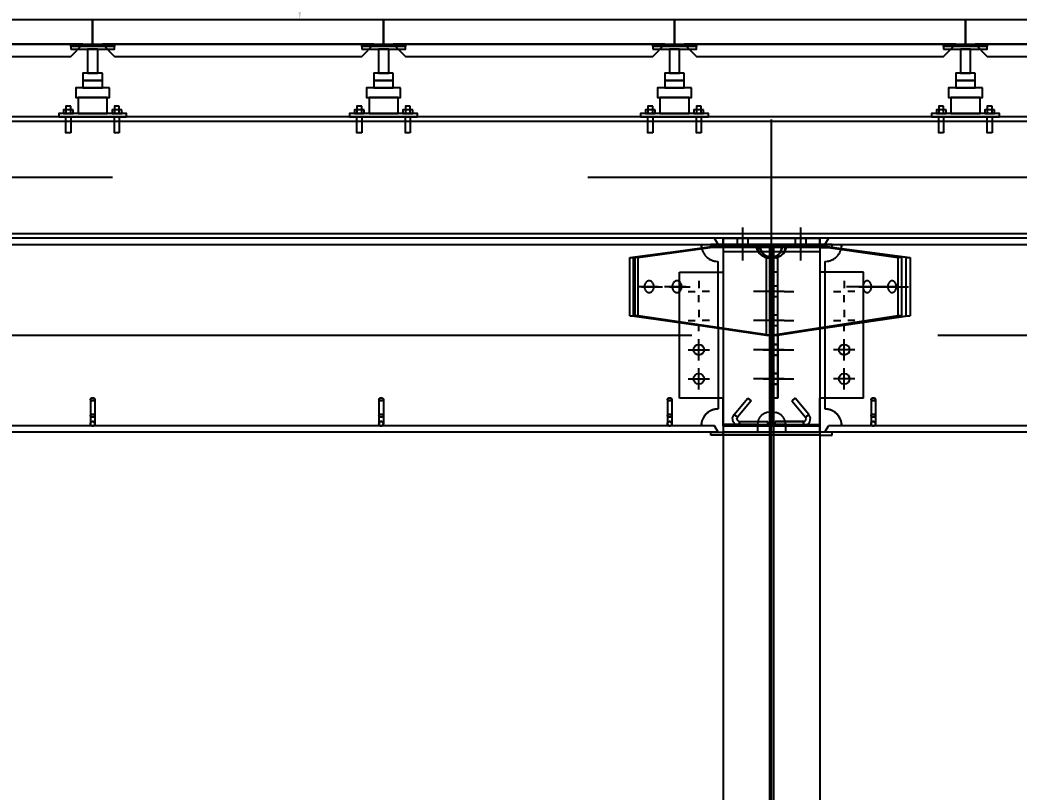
# Model space of a CAD drawing. Header units: millimetres. Extents: x -32710 to 654186, y -254124 to 420220.
# Drawn here: x 268450 to 270510, y 384358 to 385950 of the extents above; entities that cross this region are included whole.
import ezdxf

# ---------------------------------------------------------------- set-up
doc = ezdxf.new("R2010")
doc.units = ezdxf.units.MM
doc.header["$LTSCALE"] = 1000
for name, pattern in [('DXK_LINE_DOT2', [3.9198, 1.9599, -1.9599]), ('DXK_LINE_DOT3', [5.9187, 2.979, -0.9799, 0.9799, -0.9799]), ('TPH12-SEC-@E$0$CENTERK5', [6.916, 6.667, -0.083, 0.083, -0.083])]:
    doc.linetypes.add(name, pattern=pattern)
for name, color, linetype in [('MD-20250424-增加TRAY與FS主管位置調整', 7, 'Continuous'), ('Raised Floor', 1, 'Continuous'), ('TPH12-SEC-@E$0$H-SIN', 252, 'TPH12-SEC-@E$0$CENTERK5')]:
    doc.layers.add(name, color=color, linetype=linetype)
doc.styles.add('aa-txt', font='simplex.shx', dxfattribs={"width": 0.7, "bigfont": 'chineset.shx'})
doc.dimstyles.new('adim-1500', dxfattribs={"dimscale": 1000, "dimtxt": 0.375, "dimasz": 0.25, "dimexe": 0.1, "dimexo": 0.5, "dimgap": 0.15, "dimtad": 0, "dimdec": 4, "dimtxsty": 'aa-txt', "dimcen": 3.75, "dimclrd": 3, "dimclre": 3, "dimclrt": 256, "dimadec": 0, "dimazin": 0, "dimtfac": 1, "dimtdec": 4, "dimtmove": 0, "dimatfit": 3, "dimfxl": 0.1, "dimarcsym": 0})

# ---------------------------------------------------------------- blocks, each defined once
blk = doc.blocks.new('TPH12-SEC-@E')
at = {"layer": 'TPH12-SEC-@E$0$H-SIN'}
blk.add_line((274800, 385950), (45200, 385950), dxfattribs=at)
blk = doc.blocks.new('A$C62b8fcb1')
at = {"color": 8, "linetype": 'DXK_LINE_DOT3'}
for p, q in [((-2100, -450), (-2100, 2723)), ((500, 2409), (-7405, 2409)), ((-5243, 2084), (-1757, 2084)), ((-1757, 2084), (-1650, 2084)), ((-1650, 2084), (343, 2084))]:
    blk.add_line(p, q, dxfattribs=at)
at = {"color": 8, "linetype": 'DXK_LINE_DOT2'}
for p, q in [((200, 2534), (-7695, 2534)), ((200, 2525), (-7695, 2525)), ((200, 2293), (-7580, 2293)), ((-2189.1, 2271), (-2382.1, 2244)), ((-2375.1, 2244), (-2182.1, 2271)), ((-2244.6, 2266), (-2245, 2271)), ((-2200, 2284), (-2217.5, 2284)), ((-2200, 2271), (-2200, 2284)), ((-2200, 2284), (-2000, 2284)), ((-2000, 2271), (-2200, 2271)), ((-2200, 2271), (-2200, 2268)), ((-2200, 2268), (-2200, 2096.7)), ((-2000, 2268), (-2200, 2268)), ((-2131.4, 2271), (-2131, 2266.1)), ((-2130.9, 2266.1), (-2131.3, 2271)), ((-2129, 2268), (-2128.5, 2263.1)), ((-2124.3, 2271), (-2124, 2266.1)), ((-2104, 2271), (-2104, 2268)), ((-2104, 2268), (-2104, 0)), ((-2096, 2271), (-2096, 2268)), ((-2096, 2268), (-2096, 0)), ((-2078.2, 2266.1), (-2077.9, 2271)), ((-2071, 2268), (-2071.5, 2263.1)), ((-2069.6, 2271), (-2070, 2266.1)), ((-2069.9, 2266.1), (-2069.5, 2271)), ((-2026.5, 2271), (-1839.7, 2244)), ((-1831.4, 2244), (-2018.2, 2271)), ((-2000, 2284), (-2000, 2271)), ((-1982.5, 2284), (-2000, 2284)), ((-2000, 2271), (-2000, 2268)), ((-2000, 2268), (-2000, 2096.8)), ((-1955, 2271), (-1955.4, 2266)), ((-2225, 2266.3), (-2225, 2265)), ((-2200, 2265), (-2225, 2265)), ((-2000, 2265), (-2200, 2265)), ((-2120.3, 2256), (-2200, 2256)), ((-2131, 2266.1), (-2129.8, 2261.4)), ((-2129.8, 2261.4), (-2130.9, 2266.1)), ((-2129.8, 2261.4), (-2127.9, 2257.1)), ((-2127.9, 2257.1), (-2129.8, 2261.4)), ((-2127.9, 2257.1), (-2125.4, 2253.3)), ((-2125.4, 2253.3), (-2127.9, 2257.1)), ((-2125.4, 2253.3), (-2122.3, 2250.2)), ((-2122.3, 2250.2), (-2125.4, 2253.3)), ((-2124, 2266.1), (-2122.8, 2261.4)), ((-2122.8, 2261.4), (-2120.9, 2257.1)), ((-2122.3, 2250.2), (-2118.7, 2247.9)), ((-2118.8, 2247.9), (-2122.3, 2250.2)), ((-2120.9, 2257.1), (-2118.4, 2253.3)), ((-2114.9, 2246.5), (-2118.8, 2247.9)), ((-2118.7, 2247.9), (-2114.9, 2246.5)), ((-2118.4, 2253.3), (-2115.3, 2250.2)), ((-2115.3, 2250.2), (-2111.8, 2247.9)), ((-2114.9, 2246.5), (-2110.9, 2246)), ((-2111, 2246), (-2114.9, 2246.5)), ((-2111.8, 2247.9), (-2108, 2246.5)), ((-2110.9, 2246), (-2111, 2246)), ((-2111, 2246), (-2111, 2084)), ((-2110.9, 2246), (-2110.9, 2084)), ((-2110.9, 2246), (-2104, 2246)), ((-2108, 2246.5), (-2104, 2246)), ((-2096, 2256), (-2104, 2256)), ((-2096, 2246), (-2092.5, 2246.5)), ((-2087.7, 2246), (-2096, 2246)), ((-2092.5, 2246.5), (-2089.1, 2247.9)), ((-2089.1, 2247.9), (-2085.9, 2250.2)), ((-2087.8, 2246), (-2084.3, 2246.5)), ((-2087.8, 2246), (-2087.8, 2084)), ((-2084.2, 2246.5), (-2087.7, 2246)), ((-2087.7, 2246), (-2087.7, 2084)), ((-2085.9, 2250.2), (-2083.2, 2253.3)), ((-2084.3, 2246.5), (-2080.8, 2247.9)), ((-2080.8, 2247.9), (-2084.2, 2246.5)), ((-2083.2, 2253.3), (-2080.9, 2257.1)), ((-2000, 2256), (-2081.4, 2256)), ((-2080.9, 2257.1), (-2079.3, 2261.4)), ((-2080.8, 2247.9), (-2077.7, 2250.2)), ((-2077.7, 2250.2), (-2080.8, 2247.9)), ((-2079.3, 2261.4), (-2078.2, 2266.1)), ((-2077.7, 2250.2), (-2074.9, 2253.3)), ((-2074.9, 2253.3), (-2077.7, 2250.2)), ((-2074.9, 2253.3), (-2072.6, 2257.1)), ((-2072.7, 2257.1), (-2074.9, 2253.3)), ((-2071, 2261.4), (-2072.7, 2257.1)), ((-2072.6, 2257.1), (-2070.9, 2261.4)), ((-2070, 2266.1), (-2071, 2261.4)), ((-2070.9, 2261.4), (-2069.9, 2266.1)), ((-2000, 2265), (-1975, 2265)), ((-1975, 2265), (-1975, 2265.4)), ((-2375.1, 2244), (-2382.1, 2244)), ((-2382.1, 2244), (-2382.1, 2124)), ((-2375.1, 2124), (-2375.1, 2244)), ((-2215, 2236.4), (-2210, 2236)), ((-2210, 2098.1), (-2210, 2236)), ((-2108.9, 2243.5), (-2104, 2243)), ((-2096, 2243), (-2104, 2243)), ((-2104, 2236), (-2096, 2236)), ((-2091.1, 2243.5), (-2096, 2243)), ((-1990, 2236), (-1985, 2236.4)), ((-1990, 2236), (-1990, 2098.3)), ((-1831.4, 2244), (-1839.7, 2244)), ((-1839.7, 2244), (-1839.7, 2124)), ((-1831.4, 2124), (-1831.4, 2244)), ((-2290, 1954), (-2290, 2214)), ((-2290, 2214), (-2200, 2214)), ((-2087, 2214), (-2096, 2214)), ((-2087, 1954), (-2087, 2214)), ((-1910, 2214), (-2000, 2214)), ((-1910, 1954), (-1910, 2214)), ((-2333.9, 2184), (-2377.4, 2184)), ((-2276.9, 2184), (-2320.4, 2184)), ((-2096, 2185), (-2104, 2185)), ((-2087, 2185), (-2096, 2185)), ((-1893.9, 2184), (-1945.5, 2184)), ((-1843.2, 2184), (-1893.9, 2184)), ((-2074, 2174), (-2137, 2174)), ((-2074, 2174), (-2054, 2174)), ((-2096, 2163), (-2104, 2163)), ((-2087, 2163), (-2096, 2163)), ((-2375.1, 2124), (-2382.1, 2124)), ((-2382.1, 2124), (-2111, 2084)), ((-2104, 2084), (-2375.1, 2124)), ((-2096, 2125), (-2104, 2125)), ((-2087, 2125), (-2096, 2125)), ((-1839.7, 2124), (-2096, 2084)), ((-2087.7, 2084), (-1831.4, 2124)), ((-1831.4, 2124), (-1839.7, 2124)), ((-2074, 2114), (-2137, 2114)), ((-2096, 2103), (-2104, 2103)), ((-2087, 2103), (-2096, 2103)), ((-2074, 2114), (-2054, 2114)), ((-2210, 2099.1), (-2210, 2098.1)), ((-2096, 2065), (-2104, 2065)), ((-2087, 2065), (-2096, 2065)), ((-2074, 2054), (-2137, 2054)), ((-2096, 2043), (-2104, 2043)), ((-2087, 2043), (-2096, 2043)), ((-2096, 2005), (-2104, 2005)), ((-2087, 2005), (-2096, 2005)), ((-2074, 1994), (-2137, 1994)), ((-2096, 1983), (-2104, 1983)), ((-2087, 1983), (-2096, 1983)), ((-3504.2, 1952.6), (-3504.5, 1951.5)), ((-3504.5, 1951.5), (-3504.5, 1901.5)), ((-3504.2, 1950.4), (-3504.5, 1951.5)), ((-3503.2, 1953.5), (-3504.2, 1952.6)), ((-3503.2, 1949.5), (-3504.2, 1950.4)), ((-3501.7, 1954.2), (-3503.2, 1953.5)), ((-3501.7, 1948.8), (-3503.2, 1949.5)), ((-3500, 1954.4), (-3501.7, 1954.2)), ((-3500, 1948.6), (-3501.7, 1948.8)), ((-3498.3, 1954.2), (-3500, 1954.4)), ((-3498.3, 1948.8), (-3500, 1948.6)), ((-3496.8, 1953.5), (-3498.3, 1954.2)), ((-3496.8, 1949.5), (-3498.3, 1948.8)), ((-3495.8, 1952.6), (-3496.8, 1953.5)), ((-3495.8, 1950.4), (-3496.8, 1949.5)), ((-3495.5, 1951.5), (-3495.8, 1952.6)), ((-3495.5, 1951.5), (-3495.8, 1950.4)), ((-3495.5, 1951.5), (-3495.5, 1901.5)), ((-2909.2, 1952.6), (-2909.5, 1951.5)), ((-2909.5, 1951.5), (-2909.5, 1901.5)), ((-2909.2, 1950.4), (-2909.5, 1951.5)), ((-2908.2, 1953.5), (-2909.2, 1952.6)), ((-2908.2, 1949.5), (-2909.2, 1950.4)), ((-2906.7, 1954.2), (-2908.2, 1953.5)), ((-2906.7, 1948.8), (-2908.2, 1949.5)), ((-2905, 1954.4), (-2906.7, 1954.2)), ((-2905, 1948.6), (-2906.7, 1948.8)), ((-2903.3, 1954.2), (-2905, 1954.4)), ((-2903.3, 1948.8), (-2905, 1948.6)), ((-2901.8, 1953.5), (-2903.3, 1954.2)), ((-2901.8, 1949.5), (-2903.3, 1948.8)), ((-2900.8, 1952.6), (-2901.8, 1953.5)), ((-2900.8, 1950.4), (-2901.8, 1949.5)), ((-2900.5, 1951.5), (-2900.8, 1952.6)), ((-2900.5, 1951.5), (-2900.8, 1950.4)), ((-2900.5, 1951.5), (-2900.5, 1901.5)), ((-2314.2, 1952.6), (-2314.5, 1951.5)), ((-2314.5, 1951.5), (-2314.5, 1901.5)), ((-2314.2, 1950.4), (-2314.5, 1951.5)), ((-2313.2, 1953.5), (-2314.2, 1952.6)), ((-2313.2, 1949.5), (-2314.2, 1950.4)), ((-2311.7, 1954.2), (-2313.2, 1953.5)), ((-2311.7, 1948.8), (-2313.2, 1949.5)), ((-2310, 1954.4), (-2311.7, 1954.2)), ((-2310, 1948.6), (-2311.7, 1948.8)), ((-2308.3, 1954.2), (-2310, 1954.4)), ((-2308.3, 1948.8), (-2310, 1948.6)), ((-2306.8, 1953.5), (-2308.3, 1954.2)), ((-2306.8, 1949.5), (-2308.3, 1948.8)), ((-2305.8, 1952.6), (-2306.8, 1953.5)), ((-2305.8, 1950.4), (-2306.8, 1949.5)), ((-2305.5, 1951.5), (-2305.8, 1952.6)), ((-2305.5, 1951.5), (-2305.8, 1950.4)), ((-2305.5, 1951.5), (-2305.5, 1901.5)), ((-2210, 1954), (-2290, 1954)), ((-2200, 1900), (-2200, 1954)), ((-2177.2, 1920.8), (-2149, 1954.4)), ((-2142.1, 1948.6), (-2170.3, 1915)), ((-2148.8, 1954.2), (-2149, 1954.4)), ((-2142.1, 1948.6), (-2149, 1954.4)), ((-2148, 1953.5), (-2148.8, 1954.2)), ((-2087, 1954), (-2096, 1954)), ((-2051, 1954.4), (-2057.9, 1948.6)), ((-2057.9, 1948.6), (-2029.7, 1915)), ((-2056.8, 1949.5), (-2057.6, 1948.8)), ((-2052, 1953.5), (-2051.2, 1954.2)), ((-2022.8, 1920.8), (-2051, 1954.4)), ((-2000, 1900), (-2000, 1954)), ((-1910, 1954), (-1990, 1954)), ((-1894.2, 1952.6), (-1894.5, 1951.5)), ((-1894.2, 1950.4), (-1894.5, 1951.5)), ((-1894.5, 1951.5), (-1894.5, 1901.5)), ((-1893.2, 1953.5), (-1894.2, 1952.6)), ((-1893.2, 1949.5), (-1894.2, 1950.4)), ((-1891.7, 1954.2), (-1893.2, 1953.5)), ((-1891.7, 1948.8), (-1893.2, 1949.5)), ((-1890, 1954.4), (-1891.7, 1954.2)), ((-1890, 1948.6), (-1891.7, 1948.8)), ((-1888.3, 1954.2), (-1890, 1954.4)), ((-1888.3, 1948.8), (-1890, 1948.6)), ((-1886.8, 1953.5), (-1888.3, 1954.2)), ((-1886.8, 1949.5), (-1888.3, 1948.8)), ((-1885.8, 1952.6), (-1886.8, 1953.5)), ((-1885.8, 1950.4), (-1886.8, 1949.5)), ((-1885.5, 1951.5), (-1885.8, 1952.6)), ((-1885.5, 1951.5), (-1885.8, 1950.4)), ((-1885.5, 1951.5), (-1885.5, 1901.5)), ((-3504.2, 1919), (-3504.5, 1917.9)), ((-3504.2, 1916.8), (-3504.5, 1917.9)), ((-3503.2, 1920), (-3504.2, 1919)), ((-3503.2, 1915.9), (-3504.2, 1916.8)), ((-3501.7, 1920.6), (-3503.2, 1920)), ((-3500, 1920.8), (-3501.7, 1920.6)), ((-3498.3, 1920.6), (-3500, 1920.8)), ((-3496.8, 1920), (-3498.3, 1920.6)), ((-3495.8, 1919), (-3496.8, 1920)), ((-3495.8, 1916.8), (-3496.8, 1915.9)), ((-3495.5, 1917.9), (-3495.8, 1919)), ((-3495.5, 1917.9), (-3495.8, 1916.8)), ((-2909.2, 1919), (-2909.5, 1917.9)), ((-2909.2, 1916.8), (-2909.5, 1917.9)), ((-2908.2, 1920), (-2909.2, 1919)), ((-2908.2, 1915.9), (-2909.2, 1916.8)), ((-2906.7, 1920.6), (-2908.2, 1920)), ((-2905, 1920.8), (-2906.7, 1920.6)), ((-2903.3, 1920.6), (-2905, 1920.8)), ((-2901.8, 1920), (-2903.3, 1920.6)), ((-2900.8, 1919), (-2901.8, 1920)), ((-2900.8, 1916.8), (-2901.8, 1915.9)), ((-2900.5, 1917.9), (-2900.8, 1919)), ((-2900.5, 1917.9), (-2900.8, 1916.8)), ((-2314.2, 1919), (-2314.5, 1917.9)), ((-2314.2, 1916.8), (-2314.5, 1917.9)), ((-2313.2, 1920), (-2314.2, 1919)), ((-2313.2, 1915.9), (-2314.2, 1916.8)), ((-2311.7, 1920.6), (-2313.2, 1920)), ((-2310, 1920.8), (-2311.7, 1920.6)), ((-2308.3, 1920.6), (-2310, 1920.8)), ((-2306.8, 1920), (-2308.3, 1920.6)), ((-2305.8, 1919), (-2306.8, 1920)), ((-2305.8, 1916.8), (-2306.8, 1915.9)), ((-2305.5, 1917.9), (-2305.8, 1919)), ((-2305.5, 1917.9), (-2305.8, 1916.8)), ((-2215, 1931.6), (-2210, 1932)), ((-2180.5, 1913.4), (-2177.2, 1920.8)), ((-2177, 1920.6), (-2177.2, 1920.8)), ((-2170.3, 1915), (-2177.2, 1920.8)), ((-2176.2, 1920), (-2177, 1920.6)), ((-2104, 1925), (-2108.9, 1924.5)), ((-2096, 1932), (-2104, 1932)), ((-2096, 1925), (-2091.1, 1924.5)), ((-2022.8, 1920.8), (-2029.7, 1915)), ((-2023.8, 1920), (-2023, 1920.6)), ((-2019.5, 1913.4), (-2022.8, 1920.8)), ((-1990, 1932), (-1985, 1931.6)), ((-1894.2, 1919), (-1894.5, 1917.9)), ((-1894.2, 1916.8), (-1894.5, 1917.9)), ((-1893.2, 1920), (-1894.2, 1919)), ((-1893.2, 1915.9), (-1894.2, 1916.8)), ((-1891.7, 1920.6), (-1893.2, 1920)), ((-1890, 1920.8), (-1891.7, 1920.6)), ((-1888.3, 1920.6), (-1890, 1920.8)), ((-1886.8, 1920), (-1888.3, 1920.6)), ((-1885.8, 1919), (-1886.8, 1920)), ((-1885.8, 1916.8), (-1886.8, 1915.9)), ((-1885.5, 1917.9), (-1885.8, 1919)), ((-1885.5, 1917.9), (-1885.8, 1916.8)), ((-3504.2, 1903.2), (-3504.5, 1901.5)), ((-3504.5, 1901.5), (-3504.3, 1902.3)), ((-3504.5, 1901.5), (-3504.2, 1899.8)), ((-3504.3, 1902.3), (-3504.2, 1903.2)), ((-3504.2, 1903.2), (-3503.2, 1904.7)), ((-3504.2, 1899.8), (-3503.2, 1898.3)), ((-3501.7, 1915.3), (-3503.2, 1915.9)), ((-3503.2, 1904.7), (-3501.7, 1905.7)), ((-3503.2, 1898.3), (-3501.7, 1897.3)), ((-3500, 1915), (-3501.7, 1915.3)), ((-3501.7, 1905.7), (-3500, 1906)), ((-3501.7, 1897.3), (-3500, 1897)), ((-3498.3, 1915.3), (-3500, 1915)), ((-3500, 1906), (-3498.3, 1905.7)), ((-3500, 1897), (-3498.3, 1897.3)), ((-3496.8, 1915.9), (-3498.3, 1915.3)), ((-3498.1, 1905.6), (-3498.3, 1905.7)), ((-3498.3, 1905.7), (-3498.1, 1905.6)), ((-3498.3, 1897.3), (-3496.8, 1898.3)), ((-3498.1, 1905.6), (-3496.8, 1904.7)), ((-3496.8, 1904.7), (-3495.8, 1903.2)), ((-3496.8, 1898.3), (-3495.8, 1899.8)), ((-3495.5, 1901.5), (-3495.8, 1903.2)), ((-3495.7, 1902.3), (-3495.8, 1903.2)), ((-3495.8, 1899.8), (-3495.5, 1901.5)), ((-3495.5, 1901.5), (-3495.7, 1902.3)), ((-2909.2, 1903.2), (-2909.5, 1901.5)), ((-2909.5, 1901.5), (-2909.3, 1902.3)), ((-2909.5, 1901.5), (-2909.2, 1899.8)), ((-2909.3, 1902.3), (-2909.2, 1903.2)), ((-2909.2, 1903.2), (-2908.2, 1904.7)), ((-2909.2, 1899.8), (-2908.2, 1898.3)), ((-2906.7, 1915.3), (-2908.2, 1915.9)), ((-2908.2, 1904.7), (-2906.7, 1905.7)), ((-2908.2, 1898.3), (-2906.7, 1897.3)), ((-2905, 1915), (-2906.7, 1915.3)), ((-2906.7, 1905.7), (-2905, 1906)), ((-2906.7, 1897.3), (-2905, 1897)), ((-2903.3, 1915.3), (-2905, 1915)), ((-2905, 1906), (-2903.3, 1905.7)), ((-2905, 1897), (-2903.3, 1897.3)), ((-2901.8, 1915.9), (-2903.3, 1915.3)), ((-2903.1, 1905.6), (-2903.3, 1905.7)), ((-2903.3, 1905.7), (-2903.1, 1905.6)), ((-2903.3, 1897.3), (-2901.8, 1898.3)), ((-2903.1, 1905.6), (-2901.8, 1904.7)), ((-2901.8, 1904.7), (-2900.8, 1903.2)), ((-2901.8, 1898.3), (-2900.8, 1899.8)), ((-2900.5, 1901.5), (-2900.8, 1903.2)), ((-2900.7, 1902.3), (-2900.8, 1903.2)), ((-2900.8, 1899.8), (-2900.5, 1901.5)), ((-2900.5, 1901.5), (-2900.7, 1902.3)), ((-2314.2, 1903.2), (-2314.5, 1901.5)), ((-2314.5, 1901.5), (-2314.3, 1902.3)), ((-2314.5, 1901.5), (-2314.2, 1899.8)), ((-2314.3, 1902.3), (-2314.2, 1903.2)), ((-2314.2, 1903.2), (-2313.2, 1904.7)), ((-2314.2, 1899.8), (-2313.2, 1898.3)), ((-2311.7, 1915.3), (-2313.2, 1915.9)), ((-2313.2, 1904.7), (-2311.7, 1905.7)), ((-2313.2, 1898.3), (-2311.7, 1897.3)), ((-2310, 1915), (-2311.7, 1915.3)), ((-2311.7, 1905.7), (-2310, 1906)), ((-2311.7, 1897.3), (-2310, 1897)), ((-2308.3, 1915.3), (-2310, 1915)), ((-2310, 1906), (-2308.3, 1905.7)), ((-2310, 1897), (-2308.3, 1897.3)), ((-2306.8, 1915.9), (-2308.3, 1915.3)), ((-2308.1, 1905.6), (-2308.3, 1905.7)), ((-2308.3, 1905.7), (-2308.1, 1905.6)), ((-2308.3, 1897.3), (-2306.8, 1898.3)), ((-2308.1, 1905.6), (-2306.8, 1904.7)), ((-2306.8, 1904.7), (-2305.8, 1903.2)), ((-2306.8, 1898.3), (-2305.8, 1899.8)), ((-2305.5, 1901.5), (-2305.8, 1903.2)), ((-2305.7, 1902.3), (-2305.8, 1903.2)), ((-2305.8, 1899.8), (-2305.5, 1901.5)), ((-2305.5, 1901.5), (-2305.7, 1902.3)), ((-2245, 1897), (-2244.6, 1902)), ((-2200, 1897), (-2200, 1900)), ((-2129, 1900), (-2200, 1900)), ((-2200, 1897), (-2000, 1897)), ((-2200, 1897), (-2200, 1878)), ((-2179.2, 1905.4), (-2180.5, 1913.4)), ((-2173.9, 1899.3), (-2179.2, 1905.4)), ((-2173.9, 1899.3), (-2166.1, 1897)), ((-2170.3, 1915), (-2171.6, 1912.2)), ((-2171.1, 1909.2), (-2171.6, 1912.2)), ((-2169.1, 1906.9), (-2171.1, 1909.2)), ((-2169.1, 1906.9), (-2166.1, 1906)), ((-2166.1, 1897), (-2166.1, 1906)), ((-2166.1, 1906), (-2107.7, 1906)), ((-2166.1, 1897.3), (-2166.1, 1898.3)), ((-2166.1, 1897), (-2166.1, 1897.3)), ((-2128.5, 1904.9), (-2129, 1900)), ((-2129, 1900), (-2129, 1884)), ((-2129, 1900), (-2104, 1900)), ((-2107.7, 1897), (-2107.7, 1906)), ((-2107.7, 1897.3), (-2107.7, 1898.3)), ((-2107.7, 1897), (-2107.7, 1897.3)), ((-2071, 1900), (-2096, 1900)), ((-2033.9, 1906), (-2092.3, 1906)), ((-2092.3, 1897), (-2092.3, 1906)), ((-2092.3, 1898.3), (-2092.3, 1897.3)), ((-2092.3, 1897.3), (-2092.3, 1897)), ((-2071.5, 1904.9), (-2071, 1900)), ((-2071, 1900), (-2000, 1900)), ((-2071, 1900), (-2071, 1884)), ((-2033.9, 1906), (-2030.9, 1906.9)), ((-2033.9, 1897), (-2033.9, 1906)), ((-2026.1, 1899.3), (-2033.9, 1897)), ((-2033.9, 1898.3), (-2033.9, 1897.3)), ((-2033.9, 1897.3), (-2033.9, 1897)), ((-2030.9, 1906.9), (-2028.9, 1909.2)), ((-2029.7, 1915), (-2028.4, 1912.2)), ((-2028.7, 1915.9), (-2029.4, 1915.3)), ((-2028.9, 1909.2), (-2028.4, 1912.2)), ((-2026.1, 1899.3), (-2020.8, 1905.4)), ((-2020.8, 1905.4), (-2019.5, 1913.4)), ((-2000, 1897), (-2000, 1900)), ((-2000, 1897), (-2000, 1878)), ((-1955.4, 1902), (-1955, 1897)), ((-1894.2, 1903.2), (-1894.5, 1901.5)), ((-1894.5, 1901.5), (-1894.3, 1902.3)), ((-1894.5, 1901.5), (-1894.2, 1899.8)), ((-1894.3, 1902.3), (-1894.2, 1903.2)), ((-1894.2, 1903.2), (-1893.2, 1904.7)), ((-1894.2, 1899.8), (-1893.2, 1898.3)), ((-1891.7, 1915.3), (-1893.2, 1915.9)), ((-1893.2, 1904.7), (-1891.7, 1905.7)), ((-1893.2, 1898.3), (-1891.7, 1897.3)), ((-1890, 1915), (-1891.7, 1915.3)), ((-1891.7, 1905.7), (-1890, 1906)), ((-1891.7, 1897.3), (-1890, 1897)), ((-1888.3, 1915.3), (-1890, 1915)), ((-1890, 1906), (-1888.3, 1905.7)), ((-1890, 1897), (-1888.3, 1897.3)), ((-1886.8, 1915.9), (-1888.3, 1915.3)), ((-1888.3, 1905.7), (-1888.1, 1905.6)), ((-1888.1, 1905.6), (-1888.3, 1905.7)), ((-1888.3, 1897.3), (-1886.8, 1898.3)), ((-1888.1, 1905.6), (-1886.8, 1904.7)), ((-1886.8, 1904.7), (-1885.8, 1903.2)), ((-1886.8, 1898.3), (-1885.8, 1899.8)), ((-1885.7, 1902.3), (-1885.8, 1903.2)), ((-1885.5, 1901.5), (-1885.8, 1903.2)), ((-1885.8, 1899.8), (-1885.5, 1901.5)), ((-1885.5, 1901.5), (-1885.7, 1902.3)), ((-2104, 1884), (-2200, 1884)), ((-2000, 1878), (-2200, 1878)), ((-2000, 1884), (-2104, 1884))]:
    blk.add_line(p, q, dxfattribs=at)
at = {"color": 8, "linetype": 'Continuous'}
for p, q in [((200, 2534), (-7695, 2534)), ((200, 2525), (-7695, 2525)), ((200, 2293), (-7580, 2293)), ((-2160, 2306), (-2160, 2238)), ((-2160, 2306), (-2160, 2238)), ((-2160, 2306), (-2160, 2238)), ((-2040, 2306), (-2040, 2238)), ((-2040, 2306), (-2040, 2238)), ((-2040, 2306), (-2040, 2238)), ((-2200, 2284), (-4800, 2284)), ((-4790, 2271), (-2210, 2271)), ((-2217.5, 2284), (-4782.5, 2284)), ((-2392.1, 2244), (-2189.6, 2271)), ((-2385.2, 2244), (-2182.8, 2271)), ((-2245, 2271), (-2244.6, 2266)), ((-2225, 2271), (-2225, 2266.3)), ((-2200, 2271), (-2225, 2271)), ((-2210, 2271), (-2217.5, 2284)), ((-2000, 2284), (-2200, 2284)), ((-2200, 2284), (-2200, 2271)), ((-2200, 2271), (-2104, 2271)), ((-2200, 2271), (-2200, 2269.6)), ((-2171, 2284), (-2171, 2271)), ((-2171, 2284), (-2171, 2268)), ((-2171, 2284), (-2171, 2271)), ((-2149, 2284), (-2149, 2271)), ((-2149, 2284), (-2149, 2268)), ((-2149, 2284), (-2149, 2271)), ((-2124.1, 2266.1), (-2124.5, 2271)), ((-2104, 2271), (-2104, 1897)), ((-2096, 1897), (-2096, 2271)), ((-2096, 2271), (-2000, 2271)), ((-2077.7, 2271), (-2078, 2266.1)), ((-2051, 2284), (-2051, 2271)), ((-2051, 2284), (-2051, 2271)), ((-2051, 2284), (-2051, 2268)), ((-2029, 2284), (-2029, 2271)), ((-2029, 2284), (-2029, 2271)), ((-2029, 2284), (-2029, 2268)), ((-1822, 2244), (-2025.7, 2271)), ((-2017.5, 2271), (-1813.9, 2244)), ((-2000, 2271), (-2000, 2284)), ((-100, 2284), (-2000, 2284)), ((-1975, 2271), (-2000, 2271)), ((-2000, 2271), (-2000, 2268.7)), ((-1982.5, 2284), (-1990, 2271)), ((-1990, 2271), (-110, 2271)), ((-117.5, 2284), (-1982.5, 2284)), ((-1975, 2265.4), (-1975, 2271)), ((-1955.4, 2266), (-1955, 2271)), ((-2123, 2261.4), (-2124.1, 2266.1)), ((-2104, 2265), (-2123.8, 2265)), ((-2121.1, 2257.1), (-2123, 2261.4)), ((-2118.5, 2253.3), (-2121.1, 2257.1)), ((-2104, 2256), (-2120.3, 2256)), ((-2115.4, 2250.2), (-2118.5, 2253.3)), ((-2111.9, 2247.9), (-2115.4, 2250.2)), ((-2108, 2246.5), (-2111.9, 2247.9)), ((-2104, 2246), (-2108, 2246.5)), ((-2078.3, 2265), (-2096, 2265)), ((-2081.4, 2256), (-2096, 2256)), ((-2092.4, 2246.5), (-2096, 2246)), ((-2089, 2247.9), (-2092.4, 2246.5)), ((-2085.8, 2250.2), (-2089, 2247.9)), ((-2083, 2253.3), (-2085.8, 2250.2)), ((-2080.8, 2257.1), (-2083, 2253.3)), ((-2079.1, 2261.4), (-2080.8, 2257.1)), ((-2078, 2266.1), (-2079.1, 2261.4)), ((-2392.1, 2124), (-2392.1, 2244)), ((-2392.1, 2244), (-2385.2, 2244)), ((-2385.2, 2244), (-2385.2, 2124)), ((-1822, 2124), (-1822, 2244)), ((-1822, 2244), (-1813.9, 2244)), ((-1813.9, 2244), (-1813.9, 2124)), ((-2367.8, 2184), (-2325, 2184)), ((-2362.2, 2185.2), (-2362.3, 2184)), ((-2362.3, 2184), (-2362.2, 2182.8)), ((-2362.1, 2186.3), (-2362.2, 2185.2)), ((-2361.8, 2187.5), (-2362.1, 2186.3)), ((-2361.5, 2188.6), (-2361.8, 2187.5)), ((-2361.1, 2189.7), (-2361.5, 2188.6)), ((-2360.6, 2190.7), (-2361.1, 2189.7)), ((-2360, 2191.6), (-2360.6, 2190.7)), ((-2359.4, 2192.5), (-2360, 2191.6)), ((-2358.7, 2193.3), (-2359.4, 2192.5)), ((-2357.9, 2194), (-2358.7, 2193.3)), ((-2357.1, 2194.6), (-2357.9, 2194)), ((-2356.2, 2195.1), (-2357.1, 2194.6)), ((-2355.3, 2195.5), (-2356.2, 2195.1)), ((-2354.3, 2195.8), (-2355.3, 2195.5)), ((-2353.4, 2195.9), (-2354.3, 2195.8)), ((-2352.4, 2196), (-2353.4, 2195.9)), ((-2351.5, 2195.9), (-2352.4, 2196)), ((-2350.5, 2195.8), (-2351.5, 2195.9)), ((-2349.6, 2195.5), (-2350.5, 2195.8)), ((-2348.6, 2195.1), (-2349.6, 2195.5)), ((-2347.8, 2194.6), (-2348.6, 2195.1)), ((-2346.9, 2194), (-2347.8, 2194.6)), ((-2346.2, 2193.3), (-2346.9, 2194)), ((-2345.5, 2192.5), (-2346.2, 2193.3)), ((-2344.8, 2191.6), (-2345.5, 2192.5)), ((-2344.2, 2190.7), (-2344.8, 2191.6)), ((-2343.7, 2189.7), (-2344.2, 2190.7)), ((-2343.3, 2188.6), (-2343.7, 2189.7)), ((-2343, 2187.5), (-2343.3, 2188.6)), ((-2342.8, 2186.3), (-2343, 2187.5)), ((-2342.6, 2185.2), (-2342.8, 2186.3)), ((-2342.6, 2184), (-2342.6, 2185.2)), ((-2342.6, 2182.8), (-2342.6, 2184)), ((-2310.3, 2184), (-2267.5, 2184)), ((-2304.6, 2186.3), (-2304.8, 2185.2)), ((-2304.8, 2185.2), (-2304.8, 2184)), ((-2304.8, 2184), (-2304.8, 2182.8)), ((-2304.4, 2187.5), (-2304.6, 2186.3)), ((-2304.1, 2188.6), (-2304.4, 2187.5)), ((-2303.7, 2189.7), (-2304.1, 2188.6)), ((-2303.2, 2190.7), (-2303.7, 2189.7)), ((-2302.6, 2191.6), (-2303.2, 2190.7)), ((-2301.9, 2192.5), (-2302.6, 2191.6)), ((-2301.2, 2193.3), (-2301.9, 2192.5)), ((-2300.4, 2194), (-2301.2, 2193.3)), ((-2299.6, 2194.6), (-2300.4, 2194)), ((-2298.7, 2195.1), (-2299.6, 2194.6)), ((-2297.8, 2195.5), (-2298.7, 2195.1)), ((-2296.9, 2195.8), (-2297.8, 2195.5)), ((-2295.9, 2195.9), (-2296.9, 2195.8)), ((-2295, 2196), (-2295.9, 2195.9)), ((-2294, 2195.9), (-2295, 2196)), ((-2293.1, 2195.8), (-2294, 2195.9)), ((-2292.1, 2195.5), (-2293.1, 2195.8)), ((-2291.2, 2195.1), (-2292.1, 2195.5)), ((-2290.3, 2194.6), (-2291.2, 2195.1)), ((-2289.5, 2194), (-2290.3, 2194.6)), ((-2288.7, 2193.3), (-2289.5, 2194)), ((-2288, 2192.5), (-2288.7, 2193.3)), ((-2287.4, 2191.6), (-2288, 2192.5)), ((-2286.8, 2190.7), (-2287.4, 2191.6)), ((-2286.3, 2189.7), (-2286.8, 2190.7)), ((-2285.9, 2188.6), (-2286.3, 2189.7)), ((-2285.6, 2187.5), (-2285.9, 2188.6)), ((-2285.3, 2186.3), (-2285.6, 2187.5)), ((-2285.2, 2185.2), (-2285.3, 2186.3)), ((-2285.1, 2184), (-2285.2, 2185.2)), ((-2285.2, 2182.8), (-2285.1, 2184)), ((-2250, 2196), (-2250, 2181.3)), ((-1950, 2196), (-1950, 2181.3)), ((-1919.6, 2184), (-1868.6, 2184)), ((-1911.3, 2186.3), (-1911.4, 2185.2)), ((-1911.4, 2185.2), (-1911.4, 2184)), ((-1911.4, 2184), (-1911.4, 2182.8)), ((-1911.1, 2187.5), (-1911.3, 2186.3)), ((-1910.8, 2188.6), (-1911.1, 2187.5)), ((-1910.4, 2189.7), (-1910.8, 2188.6)), ((-1910, 2190.7), (-1910.4, 2189.7)), ((-1909.4, 2191.6), (-1910, 2190.7)), ((-1908.9, 2192.5), (-1909.4, 2191.6)), ((-1908.2, 2193.3), (-1908.9, 2192.5)), ((-1907.5, 2194), (-1908.2, 2193.3)), ((-1906.8, 2194.6), (-1907.5, 2194)), ((-1906, 2195.1), (-1906.8, 2194.6)), ((-1905.2, 2195.5), (-1906, 2195.1)), ((-1904.4, 2195.8), (-1905.2, 2195.5)), ((-1903.5, 2195.9), (-1904.4, 2195.8)), ((-1902.6, 2196), (-1903.5, 2195.9)), ((-1901.8, 2195.9), (-1902.6, 2196)), ((-1900.9, 2195.8), (-1901.8, 2195.9)), ((-1900.1, 2195.5), (-1900.9, 2195.8)), ((-1899.3, 2195.1), (-1900.1, 2195.5)), ((-1898.5, 2194.6), (-1899.3, 2195.1)), ((-1897.8, 2194), (-1898.5, 2194.6)), ((-1897.1, 2193.3), (-1897.8, 2194)), ((-1896.4, 2192.5), (-1897.1, 2193.3)), ((-1895.8, 2191.6), (-1896.4, 2192.5)), ((-1895.3, 2190.7), (-1895.8, 2191.6)), ((-1894.9, 2189.7), (-1895.3, 2190.7)), ((-1894.5, 2188.6), (-1894.9, 2189.7)), ((-1894.2, 2187.5), (-1894.5, 2188.6)), ((-1894, 2186.3), (-1894.2, 2187.5)), ((-1893.9, 2185.2), (-1894, 2186.3)), ((-1893.8, 2184), (-1893.9, 2185.2)), ((-1893.9, 2182.8), (-1893.8, 2184)), ((-1868.3, 2184), (-1817.3, 2184)), ((-1860, 2186.3), (-1860.1, 2185.2)), ((-1860.1, 2185.2), (-1860.1, 2184)), ((-1860.1, 2184), (-1860.1, 2182.8)), ((-1859.8, 2187.5), (-1860, 2186.3)), ((-1859.5, 2188.6), (-1859.8, 2187.5)), ((-1859.1, 2189.7), (-1859.5, 2188.6)), ((-1858.7, 2190.7), (-1859.1, 2189.7)), ((-1858.1, 2191.6), (-1858.7, 2190.7)), ((-1857.6, 2192.5), (-1858.1, 2191.6)), ((-1856.9, 2193.3), (-1857.6, 2192.5)), ((-1856.2, 2194), (-1856.9, 2193.3)), ((-1855.5, 2194.6), (-1856.2, 2194)), ((-1854.7, 2195.1), (-1855.5, 2194.6)), ((-1853.9, 2195.5), (-1854.7, 2195.1)), ((-1853.1, 2195.8), (-1853.9, 2195.5)), ((-1852.2, 2195.9), (-1853.1, 2195.8)), ((-1851.3, 2196), (-1852.2, 2195.9)), ((-1850.5, 2195.9), (-1851.3, 2196)), ((-1849.6, 2195.8), (-1850.5, 2195.9)), ((-1848.8, 2195.5), (-1849.6, 2195.8)), ((-1848, 2195.1), (-1848.8, 2195.5)), ((-1847.2, 2194.6), (-1848, 2195.1)), ((-1846.5, 2194), (-1847.2, 2194.6)), ((-1845.8, 2193.3), (-1846.5, 2194)), ((-1845.1, 2192.5), (-1845.8, 2193.3)), ((-1844.6, 2191.6), (-1845.1, 2192.5)), ((-1844, 2190.7), (-1844.6, 2191.6)), ((-1843.6, 2189.7), (-1844, 2190.7)), ((-1843.2, 2188.6), (-1843.6, 2189.7)), ((-1842.9, 2187.5), (-1843.2, 2188.6)), ((-1842.7, 2186.3), (-1842.9, 2187.5)), ((-1842.6, 2185.2), (-1842.7, 2186.3)), ((-1842.6, 2184), (-1842.6, 2185.2)), ((-1842.6, 2182.8), (-1842.6, 2184)), ((-2362.2, 2182.8), (-2362.1, 2181.7)), ((-2362.1, 2181.7), (-2361.8, 2180.5)), ((-2361.8, 2180.5), (-2361.5, 2179.4)), ((-2361.5, 2179.4), (-2361.1, 2178.3)), ((-2361.1, 2178.3), (-2360.6, 2177.3)), ((-2360.6, 2177.3), (-2360, 2176.4)), ((-2360, 2176.4), (-2359.4, 2175.5)), ((-2359.4, 2175.5), (-2358.7, 2174.7)), ((-2358.7, 2174.7), (-2357.9, 2174)), ((-2357.9, 2174), (-2357.1, 2173.4)), ((-2357.1, 2173.4), (-2356.2, 2172.9)), ((-2356.2, 2172.9), (-2355.3, 2172.5)), ((-2355.3, 2172.5), (-2354.3, 2172.2)), ((-2354.3, 2172.2), (-2353.4, 2172.1)), ((-2353.4, 2172.1), (-2352.4, 2172)), ((-2352.4, 2172), (-2351.5, 2172.1)), ((-2351.5, 2172.1), (-2350.5, 2172.2)), ((-2350.5, 2172.2), (-2349.6, 2172.5)), ((-2349.6, 2172.5), (-2348.6, 2172.9)), ((-2348.6, 2172.9), (-2347.8, 2173.4)), ((-2347.8, 2173.4), (-2346.9, 2174)), ((-2346.9, 2174), (-2346.2, 2174.7)), ((-2346.2, 2174.7), (-2345.5, 2175.5)), ((-2345.5, 2175.5), (-2344.8, 2176.4)), ((-2344.8, 2176.4), (-2344.2, 2177.3)), ((-2344.2, 2177.3), (-2343.7, 2178.3)), ((-2343.7, 2178.3), (-2343.3, 2179.4)), ((-2343.3, 2179.4), (-2343, 2180.5)), ((-2343, 2180.5), (-2342.8, 2181.7)), ((-2342.8, 2181.7), (-2342.6, 2182.8)), ((-2304.8, 2182.8), (-2304.6, 2181.7)), ((-2304.6, 2181.7), (-2304.4, 2180.5)), ((-2304.4, 2180.5), (-2304.1, 2179.4)), ((-2304.1, 2179.4), (-2303.7, 2178.3)), ((-2303.7, 2178.3), (-2303.2, 2177.3)), ((-2303.2, 2177.3), (-2302.6, 2176.4)), ((-2302.6, 2176.4), (-2301.9, 2175.5)), ((-2301.9, 2175.5), (-2301.2, 2174.7)), ((-2301.2, 2174.7), (-2300.4, 2174)), ((-2300.4, 2174), (-2299.6, 2173.4)), ((-2299.6, 2173.4), (-2298.7, 2172.9)), ((-2298.7, 2172.9), (-2297.8, 2172.5)), ((-2297.8, 2172.5), (-2296.9, 2172.2)), ((-2296.9, 2172.2), (-2295.9, 2172.1)), ((-2295.9, 2172.1), (-2295, 2172)), ((-2295, 2172), (-2294, 2172.1)), ((-2294, 2172.1), (-2293.1, 2172.2)), ((-2293.1, 2172.2), (-2292.1, 2172.5)), ((-2292.1, 2172.5), (-2291.2, 2172.9)), ((-2291.2, 2172.9), (-2290.3, 2173.4)), ((-2290.3, 2173.4), (-2289.5, 2174)), ((-2289.5, 2174), (-2288.7, 2174.7)), ((-2288.7, 2174.7), (-2288, 2175.5)), ((-2288, 2175.5), (-2287.4, 2176.4)), ((-2287.4, 2176.4), (-2286.8, 2177.3)), ((-2286.8, 2177.3), (-2286.3, 2178.3)), ((-2286.3, 2178.3), (-2285.9, 2179.4)), ((-2285.9, 2179.4), (-2285.6, 2180.5)), ((-2285.6, 2180.5), (-2285.3, 2181.7)), ((-2285.3, 2181.7), (-2285.2, 2182.8)), ((-2272, 2174), (-2257.3, 2174)), ((-2250, 2152), (-2250, 2166.7)), ((-2228, 2174), (-2242.7, 2174)), ((-1972, 2174), (-1957.3, 2174)), ((-1950, 2152), (-1950, 2166.7)), ((-1928, 2174), (-1942.7, 2174)), ((-1911.4, 2182.8), (-1911.3, 2181.7)), ((-1911.3, 2181.7), (-1911.1, 2180.5)), ((-1911.1, 2180.5), (-1910.8, 2179.4)), ((-1910.8, 2179.4), (-1910.4, 2178.3)), ((-1910.4, 2178.3), (-1910, 2177.3)), ((-1910, 2177.3), (-1909.4, 2176.4)), ((-1909.4, 2176.4), (-1908.9, 2175.5)), ((-1908.9, 2175.5), (-1908.2, 2174.7)), ((-1908.2, 2174.7), (-1907.5, 2174)), ((-1907.5, 2174), (-1906.8, 2173.4)), ((-1906.8, 2173.4), (-1906, 2172.9)), ((-1906, 2172.9), (-1905.2, 2172.5)), ((-1905.2, 2172.5), (-1904.4, 2172.2)), ((-1904.4, 2172.2), (-1903.5, 2172.1)), ((-1903.5, 2172.1), (-1902.6, 2172)), ((-1902.6, 2172), (-1901.8, 2172.1)), ((-1901.8, 2172.1), (-1900.9, 2172.2)), ((-1900.9, 2172.2), (-1900.1, 2172.5)), ((-1900.1, 2172.5), (-1899.3, 2172.9)), ((-1899.3, 2172.9), (-1898.5, 2173.4)), ((-1898.5, 2173.4), (-1897.8, 2174)), ((-1897.8, 2174), (-1897.1, 2174.7)), ((-1897.1, 2174.7), (-1896.4, 2175.5)), ((-1896.4, 2175.5), (-1895.8, 2176.4)), ((-1895.8, 2176.4), (-1895.3, 2177.3)), ((-1895.3, 2177.3), (-1894.9, 2178.3)), ((-1894.9, 2178.3), (-1894.5, 2179.4)), ((-1894.5, 2179.4), (-1894.2, 2180.5)), ((-1894.2, 2180.5), (-1894, 2181.7)), ((-1894, 2181.7), (-1893.9, 2182.8)), ((-1860.1, 2182.8), (-1860, 2181.7)), ((-1860, 2181.7), (-1859.8, 2180.5)), ((-1859.8, 2180.5), (-1859.5, 2179.4)), ((-1859.5, 2179.4), (-1859.1, 2178.3)), ((-1859.1, 2178.3), (-1858.7, 2177.3)), ((-1858.7, 2177.3), (-1858.1, 2176.4)), ((-1858.1, 2176.4), (-1857.6, 2175.5)), ((-1857.6, 2175.5), (-1856.9, 2174.7)), ((-1856.9, 2174.7), (-1856.2, 2174)), ((-1856.2, 2174), (-1855.5, 2173.4)), ((-1855.5, 2173.4), (-1854.7, 2172.9)), ((-1854.7, 2172.9), (-1853.9, 2172.5)), ((-1853.9, 2172.5), (-1853.1, 2172.2)), ((-1853.1, 2172.2), (-1852.2, 2172.1)), ((-1852.2, 2172.1), (-1851.3, 2172)), ((-1851.3, 2172), (-1850.5, 2172.1)), ((-1850.5, 2172.1), (-1849.6, 2172.2)), ((-1849.6, 2172.2), (-1848.8, 2172.5)), ((-1848.8, 2172.5), (-1848, 2172.9)), ((-1848, 2172.9), (-1847.2, 2173.4)), ((-1847.2, 2173.4), (-1846.5, 2174)), ((-1846.5, 2174), (-1845.8, 2174.7)), ((-1845.8, 2174.7), (-1845.1, 2175.5)), ((-1845.1, 2175.5), (-1844.6, 2176.4)), ((-1844.6, 2176.4), (-1844, 2177.3)), ((-1844, 2177.3), (-1843.6, 2178.3)), ((-1843.6, 2178.3), (-1843.2, 2179.4)), ((-1843.2, 2179.4), (-1842.9, 2180.5)), ((-1842.9, 2180.5), (-1842.7, 2181.7)), ((-1842.7, 2181.7), (-1842.6, 2182.8)), ((-2110.9, 2084), (-2392.1, 2124)), ((-2392.1, 2124), (-2385.2, 2124)), ((-2385.2, 2124), (-2104, 2084)), ((-2250, 2136), (-2250, 2121.3)), ((-2096, 2084), (-1822, 2124)), ((-1813.9, 2124), (-2087.8, 2084)), ((-1950, 2136), (-1950, 2121.3)), ((-1822, 2124), (-1813.9, 2124)), ((-2272, 2114), (-2257.3, 2114)), ((-2250, 2092), (-2250, 2106.7)), ((-2228, 2114), (-2242.7, 2114)), ((-1972, 2114), (-1957.3, 2114)), ((-1950, 2092), (-1950, 2106.7)), ((-1928, 2114), (-1942.7, 2114)), ((-2210, 2098.1), (-2210, 1932)), ((-2200, 2096.7), (-2200, 1897)), ((-2110.9, 2084), (-2104, 2084)), ((-2096, 2084), (-2087.8, 2084)), ((-2087, 2084.1), (-2087, 1954)), ((-2000, 2096.8), (-2000, 1897)), ((-1990, 2098.3), (-1990, 1932)), ((-2250, 2032), (-2250, 2076)), ((-2104, 2065), (-2096, 2065)), ((-2096, 2065), (-2087, 2065)), ((-1950, 2032), (-1950, 2076)), ((-2272, 2054), (-2228, 2054)), ((-2117, 2054), (-2054, 2054)), ((-2104, 2043), (-2096, 2043)), ((-2096, 2043), (-2087, 2043)), ((-1928, 2054), (-1972, 2054)), ((-2250, 1972), (-2250, 2016)), ((-2104, 2005), (-2096, 2005)), ((-2096, 2005), (-2087, 2005)), ((-1950, 1972), (-1950, 2016)), ((-2272, 1994), (-2228, 1994)), ((-2117, 1994), (-2054, 1994)), ((-2104, 1983), (-2096, 1983)), ((-2096, 1983), (-2087, 1983)), ((-1928, 1994), (-1972, 1994)), ((-3504.5, 1951.5), (-3504.2, 1952.6)), ((-3504.5, 1951.5), (-3504.5, 1901.5)), ((-3504.2, 1952.6), (-3503.2, 1953.5)), ((-3503.2, 1953.5), (-3501.7, 1954.2)), ((-3501.7, 1954.2), (-3500, 1954.4)), ((-3500, 1954.4), (-3498.3, 1954.2)), ((-3498.3, 1954.2), (-3496.8, 1953.5)), ((-3496.8, 1953.5), (-3495.8, 1952.6)), ((-3495.8, 1952.6), (-3495.5, 1951.5)), ((-3495.5, 1951.5), (-3495.5, 1901.5)), ((-2909.5, 1951.5), (-2909.2, 1952.6)), ((-2909.5, 1951.5), (-2909.5, 1901.5)), ((-2909.2, 1952.6), (-2908.2, 1953.5)), ((-2908.2, 1953.5), (-2906.7, 1954.2)), ((-2906.7, 1954.2), (-2905, 1954.4)), ((-2905, 1954.4), (-2903.3, 1954.2)), ((-2903.3, 1954.2), (-2901.8, 1953.5)), ((-2901.8, 1953.5), (-2900.8, 1952.6)), ((-2900.8, 1952.6), (-2900.5, 1951.5)), ((-2900.5, 1951.5), (-2900.5, 1901.5)), ((-2314.5, 1951.5), (-2314.2, 1952.6)), ((-2314.5, 1951.5), (-2314.5, 1901.5)), ((-2314.2, 1952.6), (-2313.2, 1953.5)), ((-2313.2, 1953.5), (-2311.7, 1954.2)), ((-2311.7, 1954.2), (-2310, 1954.4)), ((-2310, 1954.4), (-2308.3, 1954.2)), ((-2308.3, 1954.2), (-2306.8, 1953.5)), ((-2306.8, 1953.5), (-2305.8, 1952.6)), ((-2305.8, 1952.6), (-2305.5, 1951.5)), ((-2305.5, 1951.5), (-2305.5, 1901.5)), ((-2200, 1954), (-2210, 1954)), ((-2177.2, 1920.8), (-2149, 1954.4)), ((-2142.1, 1948.6), (-2170.3, 1915)), ((-2149, 1954.4), (-2148.8, 1954.2)), ((-2148.8, 1954.2), (-2148, 1953.5)), ((-2148, 1953.5), (-2142.1, 1948.6)), ((-2087, 1954), (-2096, 1954)), ((-2057.9, 1948.6), (-2057.6, 1948.8)), ((-2057.9, 1948.6), (-2029.7, 1915)), ((-2057.6, 1948.8), (-2056.8, 1949.5)), ((-2056.8, 1949.5), (-2051, 1954.4)), ((-2022.8, 1920.8), (-2051, 1954.4)), ((-1990, 1954), (-2000, 1954)), ((-1894.5, 1951.5), (-1894.2, 1952.6)), ((-1894.5, 1951.5), (-1894.5, 1901.5)), ((-1894.2, 1952.6), (-1893.2, 1953.5)), ((-1893.2, 1953.5), (-1891.7, 1954.2)), ((-1891.7, 1954.2), (-1890, 1954.4)), ((-1890, 1954.4), (-1888.3, 1954.2)), ((-1888.3, 1954.2), (-1886.8, 1953.5)), ((-1886.8, 1953.5), (-1885.8, 1952.6)), ((-1885.8, 1952.6), (-1885.5, 1951.5)), ((-1885.5, 1951.5), (-1885.5, 1901.5)), ((-3504.5, 1917.9), (-3504.2, 1919)), ((-3504.2, 1919), (-3503.2, 1920)), ((-3503.2, 1920), (-3501.7, 1920.6)), ((-3501.7, 1920.6), (-3500, 1920.8)), ((-3500, 1920.8), (-3498.3, 1920.6)), ((-3498.3, 1920.6), (-3496.8, 1920)), ((-3496.8, 1920), (-3495.8, 1919)), ((-3495.8, 1919), (-3495.5, 1917.9)), ((-2909.5, 1917.9), (-2909.2, 1919)), ((-2909.2, 1919), (-2908.2, 1920)), ((-2908.2, 1920), (-2906.7, 1920.6)), ((-2906.7, 1920.6), (-2905, 1920.8)), ((-2905, 1920.8), (-2903.3, 1920.6)), ((-2903.3, 1920.6), (-2901.8, 1920)), ((-2901.8, 1920), (-2900.8, 1919)), ((-2900.8, 1919), (-2900.5, 1917.9)), ((-2314.5, 1917.9), (-2314.2, 1919)), ((-2314.2, 1919), (-2313.2, 1920)), ((-2313.2, 1920), (-2311.7, 1920.6)), ((-2311.7, 1920.6), (-2310, 1920.8)), ((-2310, 1920.8), (-2308.3, 1920.6)), ((-2308.3, 1920.6), (-2306.8, 1920)), ((-2306.8, 1920), (-2305.8, 1919)), ((-2305.8, 1919), (-2305.5, 1917.9)), ((-2210, 1932), (-2215, 1931.6)), ((-2180.5, 1913.4), (-2177.2, 1920.8)), ((-2177.2, 1920.8), (-2177, 1920.6)), ((-2177, 1920.6), (-2176.2, 1920)), ((-2176.2, 1920), (-2170.3, 1915)), ((-2028.7, 1915.9), (-2022.8, 1920.8)), ((-2019.5, 1913.4), (-2022.8, 1920.8)), ((-1985, 1931.6), (-1990, 1932)), ((-1894.5, 1917.9), (-1894.2, 1919)), ((-1894.2, 1919), (-1893.2, 1920)), ((-1893.2, 1920), (-1891.7, 1920.6)), ((-1891.7, 1920.6), (-1890, 1920.8)), ((-1890, 1920.8), (-1888.3, 1920.6)), ((-1888.3, 1920.6), (-1886.8, 1920)), ((-1886.8, 1920), (-1885.8, 1919)), ((-1885.8, 1919), (-1885.5, 1917.9)), ((-2217.5, 1897), (-4782.5, 1897)), ((-3504.2, 1899.8), (-3504.5, 1901.5)), ((-3503.2, 1898.3), (-3504.2, 1899.8)), ((-3501.7, 1897.3), (-3503.2, 1898.3)), ((-3500, 1897), (-3501.7, 1897.3)), ((-3498.3, 1897.3), (-3500, 1897)), ((-3496.8, 1898.3), (-3498.3, 1897.3)), ((-3495.8, 1899.8), (-3496.8, 1898.3)), ((-3495.5, 1901.5), (-3495.8, 1899.8)), ((-2909.2, 1899.8), (-2909.5, 1901.5)), ((-2908.2, 1898.3), (-2909.2, 1899.8)), ((-2906.7, 1897.3), (-2908.2, 1898.3)), ((-2905, 1897), (-2906.7, 1897.3)), ((-2903.3, 1897.3), (-2905, 1897)), ((-2901.8, 1898.3), (-2903.3, 1897.3)), ((-2900.8, 1899.8), (-2901.8, 1898.3)), ((-2900.5, 1901.5), (-2900.8, 1899.8)), ((-2314.2, 1899.8), (-2314.5, 1901.5)), ((-2313.2, 1898.3), (-2314.2, 1899.8)), ((-2311.7, 1897.3), (-2313.2, 1898.3)), ((-2310, 1897), (-2311.7, 1897.3)), ((-2308.3, 1897.3), (-2310, 1897)), ((-2306.8, 1898.3), (-2308.3, 1897.3)), ((-2305.8, 1899.8), (-2306.8, 1898.3)), ((-2305.5, 1901.5), (-2305.8, 1899.8)), ((-2244.6, 1902), (-2245, 1897)), ((-2210, 1884), (-2217.5, 1897)), ((-2104, 1897), (-2200, 1897)), ((-2200, 1897), (-2200, 1884)), ((-2179.2, 1905.4), (-2180.5, 1913.4)), ((-2173.9, 1899.3), (-2179.2, 1905.4)), ((-2173.9, 1899.3), (-2166.1, 1897)), ((-2170.3, 1915), (-2171.6, 1912.2)), ((-2171.1, 1909.2), (-2171.6, 1912.2)), ((-2169.1, 1906.9), (-2171.1, 1909.2)), ((-2169.1, 1906.9), (-2166.1, 1906)), ((-2166.1, 1905.7), (-2166.1, 1906)), ((-2166.1, 1906), (-2107.7, 1906)), ((-2166.1, 1905.7), (-2166.1, 1904.7)), ((-2166.1, 1904.7), (-2166.1, 1897)), ((-2107.7, 1906), (-2107.7, 1905.7)), ((-2107.7, 1905.7), (-2107.7, 1904.7)), ((-2107.7, 1904.7), (-2107.7, 1897)), ((-2096, 1897), (-2000, 1897)), ((-2092.3, 1906), (-2033.9, 1906)), ((-2092.3, 1898.3), (-2092.3, 1906)), ((-2092.3, 1897.3), (-2092.3, 1898.3)), ((-2092.3, 1897), (-2092.3, 1897.3)), ((-2033.9, 1906), (-2030.9, 1906.9)), ((-2033.9, 1906), (-2033.9, 1898.3)), ((-2026.1, 1899.3), (-2033.9, 1897)), ((-2033.9, 1897.3), (-2033.9, 1898.3)), ((-2033.9, 1897), (-2033.9, 1897.3)), ((-2030.9, 1906.9), (-2028.9, 1909.2)), ((-2029.7, 1915), (-2029.4, 1915.3)), ((-2029.7, 1915), (-2028.4, 1912.2)), ((-2029.4, 1915.3), (-2028.7, 1915.9)), ((-2028.9, 1909.2), (-2028.4, 1912.2)), ((-2026.1, 1899.3), (-2020.8, 1905.4)), ((-2020.8, 1905.4), (-2019.5, 1913.4)), ((-2000, 1884), (-2000, 1897)), ((-1990, 1884), (-1982.5, 1897)), ((-117.5, 1897), (-1982.5, 1897)), ((-1955, 1897), (-1955.4, 1902)), ((-1894.2, 1899.8), (-1894.5, 1901.5)), ((-1893.2, 1898.3), (-1894.2, 1899.8)), ((-1891.7, 1897.3), (-1893.2, 1898.3)), ((-1890, 1897), (-1891.7, 1897.3)), ((-1888.3, 1897.3), (-1890, 1897)), ((-1886.8, 1898.3), (-1888.3, 1897.3)), ((-1885.8, 1899.8), (-1886.8, 1898.3)), ((-1885.5, 1901.5), (-1885.8, 1899.8)), ((-2210, 1884), (-4790, 1884)), ((-2225, 1878), (-2225, 1884)), ((-2225, 1884), (-2200, 1884)), ((-2200, 1878), (-2225, 1878)), ((-2200, 1878), (-2200, 1884)), ((-2200, 1884), (-2000, 1884)), ((-2000, 1878), (-2200, 1878)), ((-2200, 1878), (-2200, 0)), ((-2000, 1884), (-2000, 1878)), ((-1975, 1884), (-2000, 1884)), ((-2000, 1878), (-2000, 0)), ((-2000, 1878), (-1975, 1878)), ((-110, 1884), (-1990, 1884)), ((-1975, 1878), (-1975, 1884))]:
    blk.add_line(p, q, dxfattribs=at)
for centre in [(-2250, 2054), (-1950, 2054), (-2250, 1994), (-1950, 1994)]:
    blk.add_circle(centre, 11, dxfattribs=at)
for centre, start, end in [((-2210, 2271), 188.1818, 192.0183), ((-1990, 2271), 346.5073, 351.8182), ((-2210, 1897), 98.1818, 171.8182), ((-1990, 1897), 8.1818, 81.8182)]:
    blk.add_arc(centre, 35, start, end, dxfattribs=at)
at = {"color": 8, "linetype": 'DXK_LINE_DOT2'}
for centre, radius, start, end in [((-2210, 2271), 35, 188.1818, 261.8182), ((-2104, 2268), 25, 191.25, 258.75), ((-2096, 2268), 25, 281.25, 348.75), ((-1990, 2271), 35, 278.1818, 351.8182), ((-2210, 1897), 35, 98.1818, 171.8182), ((-2104, 1900), 25, 101.25, 168.75), ((-2096, 1900), 25, 11.25, 78.75), ((-1990, 1897), 35, 8.1818, 81.8182), ((-3500, 1901.5), 4.5, 90, 270), ((-3500, 1901.5), 4.5, 270, 90), ((-2905, 1901.5), 4.5, 90, 270), ((-2905, 1901.5), 4.5, 270, 90), ((-2310, 1901.5), 4.5, 90, 270), ((-2310, 1901.5), 4.5, 270, 90), ((-1890, 1901.5), 4.5, 90, 270), ((-1890, 1901.5), 4.5, 270, 90)]:
    blk.add_arc(centre, radius, start, end, dxfattribs=at)
blk = doc.blocks.new('*D2533')
at = {"layer": 'DEFPOINTS', "color": 0}
for p in [(270458.2, 392725), (269027, 385950), (270458.2, 385950)]:
    blk.add_point(p, dxfattribs=at)
at = {"layer": 'MD-20250424-增加TRAY與FS主管位置調整', "color": 3, "lineweight": -2, "transparency": 16777216}
for p, q in [((269958.2, 392725), (268927, 392725)), ((269027, 392475), (269027, 389950)), ((269027, 386200), (269027, 388725)), ((269958.2, 385950), (268927, 385950))]:
    blk.add_line(p, q, dxfattribs=at)
at = {"layer": 'MD-20250424-增加TRAY與FS主管位置調整', "color": 3, "transparency": 16777216}
for points in [[(268985.3, 392475), (269068.7, 392475), (269027, 392725)], [(268985.3, 386200), (269068.7, 386200), (269027, 385950)]]:
    blk.add_solid(points, dxfattribs=at)
at = {"layer": 'MD-20250424-增加TRAY與FS主管位置調整', "transparency": 16777216, "insert": (269027, 389337.5), "char_height": 375, "attachment_point": 5, "rotation": 90, "style": 'aa-txt'}
blk.add_mtext('6775', dxfattribs=at)

msp = doc.modelspace()

# ---------------------------------------------------------------- linework, layer by layer
at = {"layer": 'Raised Floor'}
for points in [[(268600, 385950), (268000, 385950), (268000, 385900), (268600, 385900)], [(269200, 385950), (268600, 385950), (268600, 385900), (269200, 385900)], [(269800, 385950), (269200, 385950), (269200, 385900), (269800, 385900)], [(270400, 385950), (269800, 385950), (269800, 385900), (270400, 385900)], [(271000, 385950), (270400, 385950), (270400, 385900), (271000, 385900)], [(268045, 385875), (268555, 385875), (268580, 385900), (268020, 385900)], [(268555, 385900), (268645, 385900), (268645, 385895), (268555, 385895)], [(268555, 385890), (268645, 385890), (268645, 385895), (268555, 385895)], [(268610.5, 385890), (268589.5, 385890), (268589.5, 385840), (268610.5, 385840)], [(268645, 385875), (269155, 385875), (269180, 385900), (268620, 385900)], [(269155, 385900), (269245, 385900), (269245, 385895), (269155, 385895)], [(269155, 385890), (269245, 385890), (269245, 385895), (269155, 385895)], [(269210.5, 385890), (269189.5, 385890), (269189.5, 385840), (269210.5, 385840)], [(269245, 385875), (269755, 385875), (269780, 385900), (269220, 385900)], [(269755, 385900), (269845, 385900), (269845, 385895), (269755, 385895)], [(269755, 385890), (269845, 385890), (269845, 385895), (269755, 385895)], [(269810.5, 385890), (269789.5, 385890), (269789.5, 385840), (269810.5, 385840)], [(269845, 385875), (270355, 385875), (270380, 385900), (269820, 385900)], [(270355, 385900), (270445, 385900), (270445, 385895), (270355, 385895)], [(270355, 385890), (270445, 385890), (270445, 385895), (270355, 385895)], [(270410.5, 385890), (270389.5, 385890), (270389.5, 385840), (270410.5, 385840)], [(270445, 385875), (270955, 385875), (270980, 385900), (270420, 385900)], [(268620, 385840), (268580, 385840), (268580, 385825), (268620, 385825)], [(269220, 385840), (269180, 385840), (269180, 385825), (269220, 385825)], [(269820, 385840), (269780, 385840), (269780, 385825), (269820, 385825)], [(270420, 385840), (270380, 385840), (270380, 385825), (270420, 385825)], [(268620, 385825), (268580, 385825), (268580, 385810), (268620, 385810)], [(269220, 385825), (269180, 385825), (269180, 385810), (269220, 385810)], [(269820, 385825), (269780, 385825), (269780, 385810), (269820, 385810)], [(270420, 385825), (270380, 385825), (270380, 385810), (270420, 385810)], [(268635, 385810), (268565, 385810), (268565, 385790), (268635, 385790)], [(269235, 385810), (269165, 385810), (269165, 385790), (269235, 385790)], [(269835, 385810), (269765, 385810), (269765, 385790), (269835, 385790)], [(270435, 385810), (270365, 385810), (270365, 385790), (270435, 385790)], [(268630, 385790), (268570, 385790), (268570, 385757), (268630, 385757)], [(269230, 385790), (269170, 385790), (269170, 385757), (269230, 385757)], [(269830, 385790), (269770, 385790), (269770, 385757), (269830, 385757)], [(270430, 385790), (270370, 385790), (270370, 385757), (270430, 385757)], [(268560, 385765), (268540, 385765), (268540, 385757), (268560, 385757)], [(268555, 385772), (268545, 385772), (268545, 385757), (268555, 385757)], [(268660, 385765), (268640, 385765), (268640, 385757), (268660, 385757)], [(268655, 385772), (268645, 385772), (268645, 385757), (268655, 385757)], [(269160, 385765), (269140, 385765), (269140, 385757), (269160, 385757)], [(269155, 385772), (269145, 385772), (269145, 385757), (269155, 385757)], [(269260, 385765), (269240, 385765), (269240, 385757), (269260, 385757)], [(269255, 385772), (269245, 385772), (269245, 385757), (269255, 385757)], [(269760, 385765), (269740, 385765), (269740, 385757), (269760, 385757)], [(269755, 385772), (269745, 385772), (269745, 385757), (269755, 385757)], [(269860, 385765), (269840, 385765), (269840, 385757), (269860, 385757)], [(269855, 385772), (269845, 385772), (269845, 385757), (269855, 385757)], [(270360, 385765), (270340, 385765), (270340, 385757), (270360, 385757)], [(270355, 385772), (270345, 385772), (270345, 385757), (270355, 385757)], [(270460, 385765), (270440, 385765), (270440, 385757), (270460, 385757)], [(270455, 385772), (270445, 385772), (270445, 385757), (270455, 385757)], [(268530, 385750), (268670, 385750), (268670, 385757), (268530, 385757)], [(268555, 385717), (268545, 385717), (268545, 385750), (268555, 385750)], [(268655, 385717), (268645, 385717), (268645, 385750), (268655, 385750)], [(269130, 385750), (269270, 385750), (269270, 385757), (269130, 385757)], [(269155, 385717), (269145, 385717), (269145, 385750), (269155, 385750)], [(269255, 385717), (269245, 385717), (269245, 385750), (269255, 385750)], [(269730, 385750), (269870, 385750), (269870, 385757), (269730, 385757)], [(269755, 385717), (269745, 385717), (269745, 385750), (269755, 385750)], [(269855, 385717), (269845, 385717), (269845, 385750), (269855, 385750)], [(270330, 385750), (270470, 385750), (270470, 385757), (270330, 385757)], [(270355, 385717), (270345, 385717), (270345, 385750), (270355, 385750)], [(270455, 385717), (270445, 385717), (270445, 385750), (270455, 385750)]]:
    msp.add_lwpolyline(points, close=True, dxfattribs=at)

# ---------------------------------------------------------------- block references
msp.add_blockref('TPH12-SEC-@E', (0, 0))
at = {"layer": 'MD-20250424-增加TRAY與FS主管位置調整'}
msp.add_blockref('A$C62b8fcb1', (272100, 383216), dxfattribs=at)

# ---------------------------------------------------------------- dimensions: what is measured, and where the dimension line sits
at = {"layer": 'MD-20250424-增加TRAY與FS主管位置調整', "color": 8}
dim = msp.add_linear_dim(base=(269026.99316, 385950), p1=(270458.23557, 392725), p2=(270458.23557, 385950), angle=90, dimstyle='adim-1500', dxfattribs=at)
dim.commit()
dim.dimension.update_dxf_attribs({"geometry": '*D2533', "text_midpoint": (269026.99316, 389337.5)})

doc.saveas('drawing.dxf')
